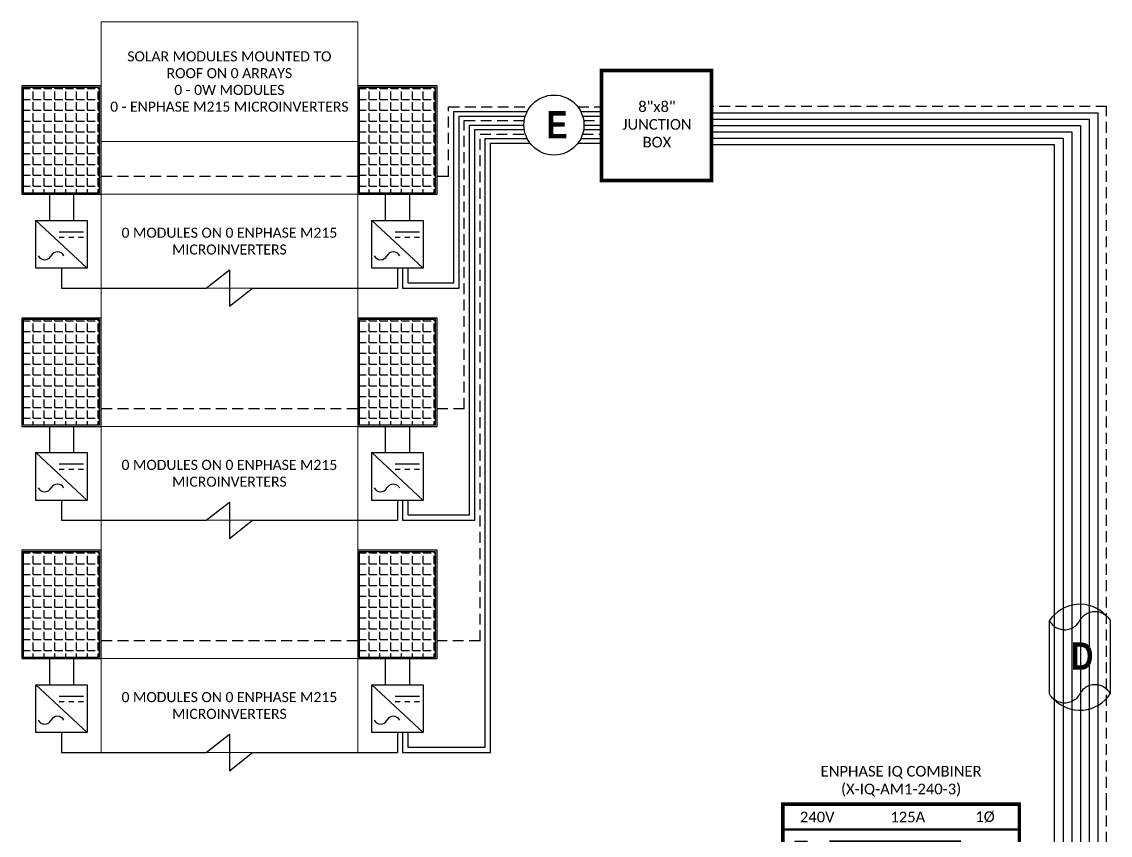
# Model space of a CAD drawing. Header units: feet. Extents: x 12894 to 13430, y 15297 to 15856.
# Drawn here: x 13053.7 to 13427.7, y 15576.1 to 15855.5 of the extents above; entities that cross this region are included whole.
import ezdxf

# ---------------------------------------------------------------- set-up
doc = ezdxf.new("R2010")
doc.units = ezdxf.units.FT
doc.header["$MEASUREMENT"] = 0
doc.linetypes.add('DASHED', pattern=[0.75, 0.5, -0.25])
doc.linetypes.add('HIDDEN', pattern=[0.375, 0.25, -0.125])
for name, color, linetype in [('E - MODULE', 7, 'Continuous'), ('ONE LINE BLOCKS', 7, 'Continuous'), ('TABLES', 7, 'Continuous'), ('TEXT', 7, 'Continuous'), ('Z - TITLEBLOCK TXT', 7, 'Continuous')]:
    doc.layers.add(name, color=color, linetype=linetype)
doc.styles.add('ONE LINE TXT', font='techb___.ttf')
doc.styles.get("Standard").update_dxf_attribs({"font": 'calibri.ttf'})

# ---------------------------------------------------------------- blocks, each defined once
blk = doc.blocks.new('*T29')
at = {"layer": 'Defpoints', "color": 8, "linetype": 'ByBlock', "lineweight": 0, "transparency": 16777216}
for p, q in [((0, 0), (88.16, 0)), ((0, 0), (0, -250.97)), ((88.16, 0), (88.16, -250.97)), ((0, -41.08), (88.16, -41.08)), ((0, -59.24), (88.16, -59.24)), ((0, -91.46), (88.16, -91.46)), ((0, -138.99), (88.16, -138.99)), ((0, -171.21), (88.16, -171.21)), ((0, -218.74), (88.16, -218.74)), ((0, -250.97), (88.16, -250.97))]:
    blk.add_line(p, q, dxfattribs=at)
at = {"color": 0, "linetype": 'Continuous', "transparency": 16777216, "char_height": 3.4544, "width": 83.574, "attachment_point": 5}
for s, insert in [('{\\fCalibri|b0|i0|c0;SOLAR MODULES MOUNTED TO ROOF ON 0 ARRAYS^J0 - 0W MODULES^J0 - ENPHASE M215 MICROINVERTERS', (44.08, -20.54)), ('{\\fCalibri|b0|i0|c0;', (44.08, -50.16)), ('{\\fCalibri|b0|i0|c0;0 MODULES ON 0 ENPHASE M215 MICROINVERTERS', (44.08, -75.35)), ('{\\fCalibri|b0|i0|c0;', (44.08, -115.23)), ('{\\fCalibri|b0|i0|c0;0 MODULES ON 0 ENPHASE M215 MICROINVERTERS', (44.08, -155.1)), ('{\\fCalibri|b0|i0|c0;', (44.08, -194.98)), ('{\\fCalibri|b0|i0|c0;0 MODULES ON 0 ENPHASE M215 MICROINVERTERS', (44.08, -234.86))]:
    blk.add_mtext(s, dxfattribs=dict(at, insert=insert))
blk = doc.blocks.new('8x8box')
at = {"lineweight": 50, "const_width": 1.19}
blk.add_lwpolyline([(37.78, 0), (0, 0), (0, 37.78), (37.78, 37.78)], close=True, dxfattribs=at)
at = {"color": 1, "insert": (19.03, 19.26), "char_height": 3.6576, "attachment_point": 5}
blk.add_mtext_dynamic_manual_height_columns('8"x8"  JUNCTION BOX ', width=0.4767, gutter_width=7.17, heights=[0], dxfattribs=at)
blk = doc.blocks.new('*U24')
at = {"color": 7}
blk.add_lwpolyline([(-10.44, 12.59), (-10.04, 11.92), (-10.04, 11.92), (-10.04, 11.92), (-9.67, 11.46), (-9.35, 11.12), (-9.06, 10.85), (-8.76, 10.61), (-8.27, 10.27), (-7.88, 10.06), (-7.45, 9.87), (-7.02, 9.71), (-6.58, 9.59), (-6.14, 9.5), (-5.69, 9.45), (-5.22, 9.43), (-4.77, 9.45), (-4.3, 9.5), (-3.86, 9.59), (-3.41, 9.71), (-2.99, 9.87), (-2.57, 10.06), (-2.17, 10.28), (-1.82, 10.51), (-1.57, 10.7), (-1.43, 10.81), (-1.07, 11.13), (-0.8, 11.43), (-0.52, 11.77), (-0.25, 12.16), (0, 12.59), (0.25, 13.02), (0.52, 13.4), (0.8, 13.74), (1.07, 14.04), (1.43, 14.36), (1.57, 14.47), (1.82, 14.66), (2.17, 14.89), (2.57, 15.11), (2.99, 15.31), (3.41, 15.46), (3.86, 15.59), (4.3, 15.67), (4.77, 15.73), (5.22, 15.74), (5.69, 15.73), (6.14, 15.67), (6.58, 15.59), (7.02, 15.46), (7.45, 15.31), (7.88, 15.11), (8.27, 14.9), (8.76, 14.56), (9.06, 14.32), (9.35, 14.05), (9.67, 13.71), (10.04, 13.25), (10.04, 13.25), (10.04, 13.25), (10.44, 12.59), (10.44, -12.59), (10.04, -11.92), (10.04, -11.92), (10.04, -11.92), (9.67, -11.46), (9.35, -11.12), (9.06, -10.85), (8.76, -10.61), (8.27, -10.27), (7.88, -10.06), (7.45, -9.87), (7.02, -9.71), (6.58, -9.59), (6.14, -9.5), (5.69, -9.45), (5.22, -9.43), (4.77, -9.45), (4.3, -9.5), (3.86, -9.59), (3.41, -9.71), (2.99, -9.87), (2.57, -10.06), (2.17, -10.28), (1.82, -10.51), (1.57, -10.7), (1.43, -10.81), (1.07, -11.13), (0.8, -11.43), (0.52, -11.77), (0.25, -12.16), (0, -12.59), (-0.25, -13.02), (-0.52, -13.4), (-0.8, -13.74), (-1.07, -14.04), (-1.43, -14.36), (-1.57, -14.47), (-1.82, -14.66), (-2.17, -14.89), (-2.57, -15.11), (-2.99, -15.31), (-3.41, -15.46), (-3.86, -15.59), (-4.3, -15.67), (-4.77, -15.73), (-5.22, -15.74), (-5.69, -15.73), (-6.14, -15.67), (-6.58, -15.59), (-7.02, -15.46), (-7.45, -15.31), (-7.88, -15.11), (-8.27, -14.9), (-8.76, -14.56), (-9.06, -14.32), (-9.35, -14.05), (-9.67, -13.71), (-10.04, -13.25), (-10.04, -13.25), (-10.04, -13.25), (-10.44, -12.59), (-10.44, -12.59)], close=True, dxfattribs=at)
at = {"color": 7, "linetype": 'Continuous'}
for centre, start, end in [((0, 5.65), 43.9732, 146.4265), ((0, -5.65), 223.9732, 326.4265)]:
    blk.add_arc(centre, 12.53, start, end, dxfattribs=at)
at = {"color": 1, "linetype": 'Continuous', "insert": (-3.09, 5.1), "char_height": 9.3833, "attachment_point": 1, "style": 'ONE LINE TXT'}
blk.add_mtext_dynamic_manual_height_columns('{\\W1;\\C256;D}', width=0.1385, gutter_width=2.13, heights=[0], dxfattribs=at)
blk = doc.blocks.new('ENPHASE COMBINER 3 CKT')
h = blk.add_hatch(color=1)
h.dxf.hatch_style = 1
h.paths.add_polyline_path([(80.12, 122.78), (80.89, 122.78), (80.89, 119.7), (80.12, 119.7)])
h.paths.add_polyline_path([(75.84, 123.1), (76.61, 123.1), (76.61, 119.37), (75.84, 119.37)])
at = {"layer": 'ONE LINE BLOCKS', "linetype": 'Continuous'}
h = blk.add_hatch(color=1, dxfattribs=at)
h.dxf.hatch_style = 1
edge = h.paths.add_edge_path()
edge.add_arc((52.8, 104.41), 0.291, 0, 360)
h = blk.add_hatch(color=1, dxfattribs=at)
h.dxf.hatch_style = 1
edge = h.paths.add_edge_path()
edge.add_arc((52.8, 101.03), 0.291, 0, 360)
h = blk.add_hatch(color=1, dxfattribs=at)
h.dxf.hatch_style = 1
edge = h.paths.add_edge_path()
edge.add_arc((59.47, 104.41), 0.291, 0, 360)
h = blk.add_hatch(color=1, dxfattribs=at)
h.dxf.hatch_style = 1
edge = h.paths.add_edge_path()
edge.add_arc((59.47, 101.03), 0.291, 0, 360)
h = blk.add_hatch(color=1, dxfattribs=at)
h.dxf.hatch_style = 1
edge = h.paths.add_edge_path()
edge.add_arc((52.8, 75.29), 0.291, 0, 360)
h = blk.add_hatch(color=1, dxfattribs=at)
h.dxf.hatch_style = 1
edge = h.paths.add_edge_path()
edge.add_arc((59.47, 75.29), 0.291, 0, 360)
h = blk.add_hatch(color=1, dxfattribs=at)
h.dxf.hatch_style = 1
edge = h.paths.add_edge_path()
edge.add_arc((52.8, 71.91), 0.291, 0, 360)
h = blk.add_hatch(color=1, dxfattribs=at)
h.dxf.hatch_style = 1
edge = h.paths.add_edge_path()
edge.add_arc((59.47, 71.91), 0.291, 0, 360)
h = blk.add_hatch(color=1, dxfattribs=at)
h.dxf.hatch_style = 1
edge = h.paths.add_edge_path()
edge.add_arc((52.8, 60.73), 0.291, 0, 360)
h = blk.add_hatch(color=1, dxfattribs=at)
h.dxf.hatch_style = 1
edge = h.paths.add_edge_path()
edge.add_arc((59.47, 60.73), 0.291, 0, 360)
h = blk.add_hatch(color=1, dxfattribs=at)
h.dxf.hatch_style = 1
edge = h.paths.add_edge_path()
edge.add_arc((52.8, 57.35), 0.291, 0, 360)
h = blk.add_hatch(color=1, dxfattribs=at)
h.dxf.hatch_style = 1
edge = h.paths.add_edge_path()
edge.add_arc((59.47, 57.35), 0.291, 0, 360)
h = blk.add_hatch(color=1, dxfattribs=at)
h.dxf.hatch_style = 1
edge = h.paths.add_edge_path()
edge.add_arc((52.8, 46.17), 0.291, 0, 360)
h = blk.add_hatch(color=1, dxfattribs=at)
h.dxf.hatch_style = 1
edge = h.paths.add_edge_path()
edge.add_arc((59.47, 46.17), 0.291, 0, 360)
h = blk.add_hatch(color=1, dxfattribs=at)
h.dxf.hatch_style = 1
edge = h.paths.add_edge_path()
edge.add_arc((52.8, 42.79), 0.291, 0, 360)
h = blk.add_hatch(color=1, dxfattribs=at)
h.dxf.hatch_style = 1
edge = h.paths.add_edge_path()
edge.add_arc((59.47, 42.79), 0.291, 0, 360)
at = {"color": 7, "linetype": 'Continuous'}
for p, q in [((101.29, 165.16), (101.29, 75.29)), ((107.29, 165.16), (107.29, 60.73)), ((113.29, 165.16), (113.29, 46.17)), ((39.94, 104.41), (39.94, 89.85)), ((39.94, 89.85), (39.94, 104.41)), ((48.6, 104.41), (39.94, 104.41)), ((39.94, 104.41), (39.94, 89.85)), ((48.6, 89.85), (39.94, 89.85)), ((39.94, 89.85), (39.94, 75.29)), ((39.94, 89.85), (39.94, 89.85)), ((39.94, 89.85), (39.94, 89.85)), ((48.6, 75.29), (39.94, 75.29)), ((39.94, 75.29), (39.94, 60.73)), ((101.29, 75.29), (63.67, 75.29)), ((48.6, 60.73), (39.94, 60.73)), ((39.94, 60.73), (39.94, 46.17)), ((107.29, 60.73), (63.67, 60.73)), ((29.53, 46.17), (1.34, 46.17)), ((1.34, 46.17), (1.34, 9)), ((48.6, 46.17), (37.77, 46.17)), ((113.29, 46.17), (63.67, 46.17)), ((1.34, 9), (0, 9))]:
    blk.add_line(p, q, dxfattribs=at)
at = {"color": 10, "linetype": 'Continuous'}
for p, q in [((104.29, 165.16), (104.29, 71.91)), ((110.29, 165.16), (110.29, 57.35)), ((116.29, 165.16), (116.29, 42.79)), ((71.5, 118.72), (71.5, 129.07)), ((73.05, 101.03), (73.05, 130.62)), ((33.65, 86.47), (33.65, 101.03)), ((35.83, 101.03), (33.65, 101.03)), ((33.65, 101.03), (33.65, 86.47)), ((33.65, 86.47), (33.65, 101.03)), ((44.06, 101.03), (48.6, 101.03)), ((63.67, 101.03), (73.05, 101.03)), ((33.65, 71.91), (33.65, 86.47)), ((35.83, 86.47), (33.65, 86.47)), ((44.06, 86.47), (48.6, 86.47)), ((33.65, 57.35), (33.65, 71.91)), ((35.83, 71.91), (33.65, 71.91)), ((44.06, 71.91), (48.6, 71.91)), ((104.29, 71.91), (63.67, 71.91)), ((33.65, 42.79), (33.65, 57.35)), ((35.83, 57.35), (33.65, 57.35)), ((44.06, 57.35), (48.6, 57.35)), ((110.29, 57.35), (63.67, 57.35)), ((33.65, 42.79), (4.63, 42.79)), ((4.63, 6), (4.63, 42.79)), ((33.65, 42.79), (48.6, 42.79)), ((116.29, 42.79), (63.67, 42.79)), ((0, 6), (4.63, 6))]:
    blk.add_line(p, q, dxfattribs=at)
at = {"linetype": 'Continuous'}
for p, q in [((71.5, 104.41), (71.5, 129.07)), ((73.05, 121.24), (74.11, 121.24)), ((63.67, 104.41), (71.5, 104.41))]:
    blk.add_line(p, q, dxfattribs=at)
at = {"color": 253, "linetype": 'Continuous'}
for p, q in [((82.63, 121.24), (83.68, 121.24)), ((83.68, 82.78), (83.68, 76.78)), ((83.68, 68.22), (83.68, 62.22)), ((83.68, 53.66), (83.68, 47.66)), ((83.68, 14.71), (80.32, 14.71)), ((83.68, 3), (83.68, 14.64)), ((0, 3), (83.68, 3))]:
    blk.add_line(p, q, dxfattribs=at)
at = {"linetype": 'Continuous', "flags": 128}
for points in [[(29, 141.74), (26.33, 141.74), (26.33, 135.27), (20.17, 135.27)], [(29, 137.6), (27.27, 137.6), (27.27, 133.72), (20.91, 133.72)], [(29, 133.46), (28.21, 133.46), (28.21, 132.17), (20.54, 132.17)], [(29, 125.19), (27.27, 125.19), (27.27, 129.07), (18.25, 129.07)], [(29, 129.33), (28.21, 129.33), (28.21, 130.62), (18.79, 130.62)], [(29, 121.05), (26.33, 121.05), (26.33, 127.52), (18.8, 127.52)], [(64.27, 125.19), (66.01, 125.19), (66.01, 129.07), (68.7, 129.07)], [(71.5, 129.07), (68.7, 129.07)]]:
    blk.add_lwpolyline(points, dxfattribs=at)
at = {"color": 253, "linetype": 'Continuous', "flags": 128}
for points in [[(64.27, 133.46), (65.06, 133.46), (65.06, 132.17), (68.7, 132.17)], [(68.7, 132.17), (83.68, 132.17), (83.68, 91.34)], [(80.32, 36.46), (83.68, 36.46), (83.68, 39.1)]]:
    blk.add_lwpolyline(points, dxfattribs=at)
at = {"color": 10, "linetype": 'Continuous', "flags": 128}
for points in [[(64.27, 129.33), (65.06, 129.33), (65.06, 130.62), (68.7, 130.62)], [(73.05, 130.62), (68.7, 130.62)]]:
    blk.add_lwpolyline(points, dxfattribs=at)
at = {"color": 1}
for points in [[(82.63, 123.77), (74.11, 123.77), (74.11, 118.71), (82.63, 118.71)], [(75.84, 123.1), (76.61, 123.1), (76.61, 119.37), (75.84, 119.37)], [(80.12, 122.78), (80.89, 122.78), (80.89, 119.7), (80.12, 119.7)]]:
    blk.add_lwpolyline(points, close=True, dxfattribs=at)
at = {"linetype": 'Continuous'}
for centre, start, end in [((18.43, 133.49), 297.6639, 62.3361), ((20.74, 129.08), 117.6639, 242.3361)]:
    blk.add_arc(centre, 2.49, start, end, dxfattribs=at)
at = {"color": 10, "linetype": 'Continuous'}
for centre in [(39.94, 98.87), (39.94, 84.31), (39.94, 69.75), (39.94, 55.19)]:
    blk.add_arc(centre, 4.65, 27.6639, 152.3361, dxfattribs=at)
at = {"color": 253, "linetype": 'Continuous'}
for centre in [(87.26, 87.06), (87.26, 72.5), (87.26, 57.94), (87.26, 43.38)]:
    blk.add_arc(centre, 5.58, 129.9215, 230.0785, dxfattribs=at)
at = {"color": 7, "linetype": 'Continuous'}
blk.add_arc((33.65, 44.01), 4.65, 27.6639, 152.3361, dxfattribs=at)
at = {"layer": 'E - MODULE', "color": 10, "linetype": 'DASHED', "ltscale": 10}
for points in [[(16.54, 115.76), (16.54, 152.36), (12.1, 152.36), (12.1, 115.76)], [(71.72, 39.7), (71.72, 92.94), (76.9, 92.94), (76.9, 39.7)]]:
    blk.add_lwpolyline(points, close=True, dxfattribs=at)
at = {"layer": 'ONE LINE BLOCKS', "lineweight": 50}
for p, q in [((8.04, 156.46), (89.29, 156.46)), ((24.57, 147.09), (68.7, 147.09))]:
    blk.add_line(p, q, dxfattribs=at)
for points, const_width in [([(8.04, 6.01), (8.04, 165.16), (89.29, 165.16), (89.29, 6.01)], 1.19), ([(68.7, 116.21), (68.7, 152.2), (24.57, 152.2), (24.57, 116.21)], 1.13)]:
    blk.add_lwpolyline(points, close=True, dxfattribs=dict(at, const_width=const_width))
at = {"layer": 'TEXT', "color": 92, "linetype": 'HIDDEN', "ltscale": 15}
for p, q in [((119.29, 0), (119.29, 165.16)), ((85.86, 82.78), (85.86, 76.78)), ((85.86, 68.22), (85.86, 62.22)), ((85.86, 53.66), (85.86, 47.66)), ((14.31, 18.99), (40.99, 18.99)), ((40.99, 0), (40.99, 18.99)), ((22.14, 14.64), (14.31, 14.64)), ((22.14, 0), (22.14, 14.64)), ((0, 0), (22.14, 0)), ((40.99, 0), (119.29, 0))]:
    blk.add_line(p, q, dxfattribs=at)
at = {"layer": 'TEXT', "color": 92, "linetype": 'HIDDEN', "ltscale": 15, "flags": 128}
for points in [[(64.27, 137.6), (66.01, 137.6), (66.01, 133.72), (68.7, 133.72)], [(68.7, 133.72), (85.86, 133.72), (85.86, 91.34)], [(85.86, 39.1), (85.86, 8.52), (45.34, 8.52), (45.34, 23.34), (14.31, 23.34)]]:
    blk.add_lwpolyline(points, dxfattribs=at)
at = {"layer": 'TEXT', "color": 92, "flags": 128}
for points in [[(17.4, 38.5), (17.4, 35)], [(15.06, 35), (19.74, 35)], [(18.93, 34.13), (15.87, 34.13)], [(18.12, 33.26), (16.68, 33.26)]]:
    blk.add_lwpolyline(points, dxfattribs=at)
at = {"layer": 'TEXT', "color": 92, "linetype": 'HIDDEN', "ltscale": 15}
for centre in [(89.44, 87.06), (89.44, 72.5), (89.44, 57.94), (89.44, 43.38)]:
    blk.add_arc(centre, 5.58, 129.9215, 230.0785, dxfattribs=at)
at = {"layer": 'Z - TITLEBLOCK TXT', "color": 1, "linetype": 'Continuous'}
for p, q in [((33.32, 144.21), (29, 144.21)), ((29, 144.21), (29, 118.58)), ((33.32, 118.58), (33.32, 144.21)), ((59.95, 140.07), (64.27, 140.07)), ((59.95, 122.72), (59.95, 140.07)), ((64.27, 140.07), (64.27, 122.72)), ((64.27, 122.72), (59.95, 122.72)), ((29, 118.58), (33.32, 118.58)), ((9.77, 12.04), (9.77, 38.98)), ((9.77, 38.98), (14.31, 38.98)), ((14.31, 38.98), (14.31, 12.04)), ((75.78, 12.11), (75.78, 39.06)), ((75.78, 39.06), (80.32, 39.06)), ((80.32, 39.06), (80.32, 12.11)), ((14.31, 12.04), (9.77, 12.04)), ((80.32, 12.11), (75.78, 12.11))]:
    blk.add_line(p, q, dxfattribs=at)
at = {"layer": 'Z - TITLEBLOCK TXT', "color": 4, "linetype": 'Continuous'}
for p, q in [((31.91, 140.99), (30.41, 142.49)), ((31.91, 136.86), (30.41, 138.35)), ((61.36, 136.86), (62.86, 138.35)), ((31.91, 132.72), (30.41, 134.21)), ((61.36, 132.72), (62.86, 134.21)), ((31.91, 128.58), (30.41, 130.07)), ((61.36, 128.58), (62.86, 130.07)), ((31.91, 124.44), (30.41, 125.93)), ((61.36, 124.44), (62.86, 125.93)), ((31.91, 120.3), (30.41, 121.8)), ((12.83, 37.17), (11.25, 35.6)), ((78.83, 37.25), (77.26, 35.67)), ((12.83, 32.82), (11.25, 31.25)), ((78.83, 32.9), (77.26, 31.32)), ((12.83, 28.47), (11.25, 26.9)), ((78.83, 28.54), (77.26, 26.97)), ((12.83, 24.12), (11.25, 22.55)), ((78.83, 24.19), (77.26, 22.62)), ((12.83, 19.77), (11.25, 18.2)), ((78.83, 19.84), (77.26, 18.27)), ((12.83, 15.42), (11.25, 13.85)), ((78.83, 15.49), (77.26, 13.92))]:
    blk.add_line(p, q, dxfattribs=at)
at = {"layer": 'Z - TITLEBLOCK TXT', "color": 1, "linetype": 'Continuous', "flags": 128}
for points in [[(48.6, 104.41), (52.8, 104.41)], [(48.6, 104.41), (52.8, 104.41)], [(48.6, 101.03), (52.8, 101.03)], [(48.6, 101.03), (52.8, 101.03)], [(59.47, 104.41), (63.67, 104.41)], [(59.47, 101.03), (63.67, 101.03)], [(48.6, 75.29), (52.8, 75.29)], [(48.6, 75.29), (52.8, 75.29)], [(59.47, 75.29), (63.67, 75.29)], [(48.6, 71.91), (52.8, 71.91)], [(48.6, 71.91), (52.8, 71.91)], [(59.47, 71.91), (63.67, 71.91)], [(48.6, 60.73), (52.8, 60.73)], [(48.6, 60.73), (52.8, 60.73)], [(59.47, 60.73), (63.67, 60.73)], [(48.6, 57.35), (52.8, 57.35)], [(48.6, 57.35), (52.8, 57.35)], [(59.47, 57.35), (63.67, 57.35)], [(48.6, 46.17), (52.8, 46.17)], [(48.6, 46.17), (52.8, 46.17)], [(59.47, 46.17), (63.67, 46.17)], [(48.6, 42.79), (52.8, 42.79)], [(48.6, 42.79), (52.8, 42.79)], [(59.47, 42.79), (63.67, 42.79)]]:
    blk.add_lwpolyline(points, dxfattribs=at)
at = {"layer": 'Z - TITLEBLOCK TXT', "color": 4, "linetype": 'Continuous'}
for centre, radius in [((31.16, 141.74), 1.06), ((31.16, 137.6), 1.06), ((62.11, 137.6), 1.06), ((31.16, 133.46), 1.06), ((62.11, 133.46), 1.06), ((31.16, 129.33), 1.06), ((62.11, 129.33), 1.06), ((31.16, 125.19), 1.06), ((62.11, 125.19), 1.06), ((31.16, 121.05), 1.06), ((12.04, 36.39), 1.11), ((78.05, 36.46), 1.11), ((12.04, 32.04), 1.11), ((78.05, 32.11), 1.11), ((12.04, 27.69), 1.11), ((78.05, 27.76), 1.11), ((12.04, 23.34), 1.11), ((78.05, 23.41), 1.11), ((12.04, 18.99), 1.11), ((78.05, 19.06), 1.11), ((12.04, 14.64), 1.11), ((78.05, 14.71), 1.11)]:
    blk.add_circle(centre, radius, dxfattribs=at)
at = {"layer": 'Z - TITLEBLOCK TXT', "color": 1, "linetype": 'Continuous'}
for centre in [(52.8, 104.41), (52.8, 101.03), (59.47, 104.41), (59.47, 101.03), (52.8, 75.29), (59.47, 75.29), (52.8, 71.91), (59.47, 71.91), (52.8, 60.73), (59.47, 60.73), (52.8, 57.35), (59.47, 57.35), (52.8, 46.17), (59.47, 46.17), (52.8, 42.79), (59.47, 42.79)]:
    blk.add_circle(centre, 0.291, dxfattribs=at)
for centre in [(56.14, 103.21), (56.14, 99.83), (56.14, 74.09), (56.14, 70.71), (56.14, 59.53), (56.14, 56.15), (56.14, 44.97), (56.14, 41.59)]:
    blk.add_arc(centre, 3.93, 40.3392, 139.6608, dxfattribs=at)
at = {"color": 1, "attachment_point": 5, "rotation": 90}
for s, width, insert, char_height in [('TO CT METERS', 50.8271, (14.37, 134.07), 3.6576), ('CT METERS', 34.0747, (74.32, 66.32), 3.658)]:
    blk.add_mtext_dynamic_manual_height_columns(s, width=width, gutter_width=7.17, heights=[0], dxfattribs=dict(at, insert=insert, char_height=char_height))
at = {"layer": 'TABLES', "color": 1, "linetype": 'Continuous'}
for s, p in [('2p10A', (48.1, 95.79)), ('2pm3A', (48.1, 66.67)), ('2pm2A', (48.1, 52.11)), ('2pm1A', (48.1, 37.55))]:
    blk.add_text(s, height=3.658, dxfattribs=at).set_placement(p)
at = {"layer": 'TABLES', "color": 4, "linetype": 'Continuous'}
blk.add_text('ISOLATED NEUTRAL', height=1.8743, rotation=90, dxfattribs=at).set_placement((75.12, 12.47))
at = {"layer": 'TEXT', "color": 1}
blk.add_text('CT INPUTS ', height=2.304, rotation=90, dxfattribs=at).set_placement((36.79, 123.59))
at = {"layer": 'TEXT', "color": 1, "attachment_point": 5}
for s, width, gutter_width, insert, char_height in [('ENPHASE IQ COMBINER\\P(X-IQ-AM1-240-3)', 82.8989, 7.17, (48.66, 173.01), 3.6576), ('240V', 0.1481, 0.75, (19.83, 160.72), 3.658), ('125A', 0.1481, 0.75, (50.95, 160.72), 3.658), ('1Ø', 0.1481, 0.75, (77.5, 160.72), 3.658), ('PRODUCTION RECORDER', 50.8271, 7.17, (46.64, 149.52), 2.3043)]:
    blk.add_mtext_dynamic_manual_height_columns(s, width=width, gutter_width=gutter_width, heights=[0], dxfattribs=dict(at, insert=insert, char_height=char_height))
at = {"layer": 'TEXT', "color": 1, "insert": (59.06, 130.23), "char_height": 2.3043, "width": 2.361, "attachment_point": 7, "rotation": 90}
blk.add_mtext('\\pi-5.6544;VOLTAGE\\P\\pi-7.0609;REFERENCE', dxfattribs=at)

msp = doc.modelspace()

# ---------------------------------------------------------------- hatches: boundary and pattern name
at = {"linetype": 'Continuous'}
h = msp.add_hatch(dxfattribs=at)
h.set_pattern_fill('ANGLE', color=256, scale=13.54666)
h.set_pattern_definition([(0, (13117.214, 3814.6677), (0, 3.7253315), [2.709332, -1.0159995]), (90, (13117.214, 3814.6677), (-3.7253315, 2e-16), [2.709332, -1.0159995])])
h.paths.add_polyline_path([(13054.2, 15832.97), (13054.2, 15796.78), (13080.44, 15796.78), (13080.44, 15832.97)])
h = msp.add_hatch(dxfattribs=at)
h.set_pattern_fill('ANGLE', color=256, scale=13.54666)
h.set_pattern_definition([(0, (13232.634, 3814.6677), (0, 3.7253315), [2.709332, -1.0159995]), (90, (13232.634, 3814.6677), (-3.7253315, 2e-16), [2.709332, -1.0159995])])
h.paths.add_polyline_path([(13169.62, 15832.97), (13169.62, 15796.78), (13195.86, 15796.78), (13195.86, 15832.97)])
h = msp.add_hatch(dxfattribs=at)
h.set_pattern_fill('ANGLE', color=256, scale=13.54666)
h.set_pattern_definition([(0, (13117.214, 3734.9146), (0, 3.7253315), [2.709332, -1.0159995]), (90, (13117.214, 3734.9146), (-3.7253315, 2e-16), [2.709332, -1.0159995])])
h.paths.add_polyline_path([(13054.2, 15753.21), (13054.2, 15717.03), (13080.44, 15717.03), (13080.44, 15753.21)])
h = msp.add_hatch(dxfattribs=at)
h.set_pattern_fill('ANGLE', color=256, scale=13.54666)
h.set_pattern_definition([(0, (13232.634, 3734.9146), (0, 3.7253315), [2.709332, -1.0159995]), (90, (13232.634, 3734.9146), (-3.7253315, 2e-16), [2.709332, -1.0159995])])
h.paths.add_polyline_path([(13169.62, 15753.21), (13169.62, 15717.03), (13195.86, 15717.03), (13195.86, 15753.21)])
h = msp.add_hatch(dxfattribs=at)
h.set_pattern_fill('ANGLE', color=256, scale=13.54666)
h.set_pattern_definition([(0, (13117.214, 3655.1615), (0, 3.7253315), [2.709332, -1.0159995]), (90, (13117.214, 3655.1615), (-3.7253315, 2e-16), [2.709332, -1.0159995])])
h.paths.add_polyline_path([(13054.2, 15673.46), (13054.2, 15637.28), (13080.44, 15637.28), (13080.44, 15673.46)])
h = msp.add_hatch(dxfattribs=at)
h.set_pattern_fill('ANGLE', color=256, scale=13.54666)
h.set_pattern_definition([(0, (13232.634, 3655.1615), (0, 3.7253315), [2.709332, -1.0159995]), (90, (13232.634, 3655.1615), (-3.7253315, 2e-16), [2.709332, -1.0159995])])
h.paths.add_polyline_path([(13169.62, 15673.46), (13169.62, 15637.28), (13195.86, 15637.28), (13195.86, 15673.46)])

# ---------------------------------------------------------------- linework, layer by layer
at = {"color": 92, "linetype": 'HIDDEN', "ltscale": 15}
for p, q in [((13200.34, 15826.25), (13228.34, 15826.25)), ((13200.34, 15802.32), (13200.34, 15826.25)), ((13244.79, 15826.25), (13252.9, 15826.25)), ((13205.75, 15821.59), (13226.37, 15821.59)), ((13205.75, 15722.57), (13205.75, 15821.59)), ((13246.76, 15821.59), (13252.9, 15821.59)), ((13211.15, 15816.93), (13226.73, 15816.93)), ((13211.15, 15642.82), (13211.15, 15816.93)), ((13246.4, 15816.93), (13252.9, 15816.93)), ((13200.34, 15802.32), (13196.37, 15802.32)), ((13205.75, 15722.57), (13196.37, 15722.57)), ((13211.15, 15642.82), (13196.37, 15642.82))]:
    msp.add_line(p, q, dxfattribs=at)
at = {"color": 10, "linetype": 'Continuous'}
for p, q in [((13202.14, 15824.7), (13227.37, 15824.7)), ((13202.14, 15765.85), (13202.14, 15824.7)), ((13245.76, 15824.7), (13252.9, 15824.7)), ((13290.68, 15824.23), (13423.46, 15824.23)), ((13423.46, 15824.23), (13423.46, 15586.79)), ((13207.55, 15820.04), (13226.25, 15820.04)), ((13207.55, 15686.1), (13207.55, 15820.04)), ((13246.88, 15820.04), (13252.9, 15820.04)), ((13290.68, 15819.88), (13417.46, 15819.88)), ((13417.46, 15819.88), (13417.46, 15586.79)), ((13212.96, 15815.38), (13227.37, 15815.38)), ((13212.96, 15606.35), (13212.96, 15815.38)), ((13245.76, 15815.38), (13252.9, 15815.38)), ((13290.68, 15815.53), (13411.46, 15815.53)), ((13411.46, 15815.53), (13411.46, 15586.79)), ((13186.35, 15765.85), (13202.14, 15765.85)), ((13186.35, 15686.1), (13207.55, 15686.1)), ((13186.35, 15606.35), (13212.96, 15606.35))]:
    msp.add_line(p, q, dxfattribs=at)
at = {"linetype": 'Continuous'}
for p, q in [((13203.94, 15823.14), (13226.73, 15823.14)), ((13203.94, 15764.05), (13203.94, 15823.14)), ((13246.4, 15823.14), (13252.9, 15823.14)), ((13209.35, 15818.48), (13226.31, 15818.48)), ((13209.35, 15684.3), (13209.35, 15818.48)), ((13246.82, 15818.48), (13252.9, 15818.48)), ((13214.76, 15813.82), (13228.34, 15813.82)), ((13214.76, 15604.55), (13214.76, 15813.82)), ((13244.79, 15813.82), (13252.9, 15813.82)), ((13063.17, 15796.27), (13063.17, 15787.26)), ((13071.47, 15796.27), (13071.47, 15787.26)), ((13178.59, 15796.27), (13178.59, 15787.26)), ((13186.89, 15796.27), (13186.89, 15787.26)), ((13058.5, 15787.26), (13076.14, 15787.26)), ((13058.5, 15770.87), (13058.5, 15787.26)), ((13058.5, 15787.26), (13076.14, 15770.87)), ((13076.14, 15787.26), (13076.14, 15770.87)), ((13173.92, 15787.26), (13191.56, 15787.26)), ((13173.92, 15770.87), (13173.92, 15787.26)), ((13173.92, 15787.26), (13191.56, 15770.87)), ((13191.56, 15787.26), (13191.56, 15770.87)), ((13076.14, 15770.87), (13058.5, 15770.87)), ((13191.56, 15770.87), (13173.92, 15770.87)), ((13184.54, 15764.05), (13203.94, 15764.05)), ((13063.17, 15716.52), (13063.17, 15707.51)), ((13071.47, 15716.52), (13071.47, 15707.51)), ((13178.59, 15716.52), (13178.59, 15707.51)), ((13186.89, 15716.52), (13186.89, 15707.51)), ((13058.5, 15707.51), (13076.14, 15707.51)), ((13058.5, 15691.12), (13058.5, 15707.51)), ((13058.5, 15707.51), (13076.14, 15691.12)), ((13076.14, 15707.51), (13076.14, 15691.12)), ((13173.92, 15707.51), (13191.56, 15707.51)), ((13173.92, 15691.12), (13173.92, 15707.51)), ((13173.92, 15707.51), (13191.56, 15691.12)), ((13191.56, 15707.51), (13191.56, 15691.12)), ((13076.14, 15691.12), (13058.5, 15691.12)), ((13191.56, 15691.12), (13173.92, 15691.12)), ((13184.54, 15684.3), (13209.35, 15684.3)), ((13063.17, 15636.77), (13063.17, 15627.76)), ((13071.47, 15636.77), (13071.47, 15627.76)), ((13178.59, 15636.77), (13178.59, 15627.76)), ((13186.89, 15636.77), (13186.89, 15627.76)), ((13058.5, 15627.76), (13076.14, 15627.76)), ((13058.5, 15611.36), (13058.5, 15627.76)), ((13058.5, 15627.76), (13076.14, 15611.36)), ((13076.14, 15627.76), (13076.14, 15611.36)), ((13173.92, 15627.76), (13191.56, 15627.76)), ((13173.92, 15611.36), (13173.92, 15627.76)), ((13173.92, 15627.76), (13191.56, 15611.36)), ((13191.56, 15627.76), (13191.56, 15611.36)), ((13076.14, 15611.36), (13058.5, 15611.36)), ((13191.56, 15611.36), (13173.92, 15611.36)), ((13184.54, 15604.55), (13214.76, 15604.55))]:
    msp.add_line(p, q, dxfattribs=at)
at = {"color": 7, "linetype": 'Continuous'}
for p, q in [((13290.68, 15822.06), (13420.46, 15822.06)), ((13420.46, 15822.06), (13420.46, 15586.79)), ((13290.68, 15817.71), (13414.46, 15817.71)), ((13414.46, 15817.71), (13414.46, 15586.79)), ((13290.68, 15813.36), (13408.46, 15813.36)), ((13408.46, 15813.36), (13408.46, 15586.79)), ((13074.92, 15783.27), (13066.53, 15783.27)), ((13190.34, 15783.27), (13181.95, 15783.27)), ((13068.28, 15781.45), (13066.53, 15781.45)), ((13071.6, 15781.45), (13069.85, 15781.45)), ((13074.92, 15781.45), (13073.17, 15781.45)), ((13183.7, 15781.45), (13181.95, 15781.45)), ((13187.02, 15781.45), (13185.27, 15781.45)), ((13190.34, 15781.45), (13188.59, 15781.45)), ((13117.08, 15764.05), (13125.03, 15770.32)), ((13125.03, 15770.32), (13125.03, 15757.79)), ((13125.03, 15757.79), (13132.99, 15764.05)), ((13074.92, 15703.52), (13066.53, 15703.52)), ((13068.28, 15701.7), (13066.53, 15701.7)), ((13071.6, 15701.7), (13069.85, 15701.7)), ((13074.92, 15701.7), (13073.17, 15701.7)), ((13190.34, 15703.52), (13181.95, 15703.52)), ((13183.7, 15701.7), (13181.95, 15701.7)), ((13187.02, 15701.7), (13185.27, 15701.7)), ((13190.34, 15701.7), (13188.59, 15701.7)), ((13117.08, 15684.3), (13125.03, 15690.56)), ((13125.03, 15690.56), (13125.03, 15678.03)), ((13125.03, 15678.03), (13132.99, 15684.3)), ((13074.92, 15623.76), (13066.53, 15623.76)), ((13068.28, 15621.95), (13066.53, 15621.95)), ((13071.6, 15621.95), (13069.85, 15621.95)), ((13074.92, 15621.95), (13073.17, 15621.95)), ((13190.34, 15623.76), (13181.95, 15623.76)), ((13183.7, 15621.95), (13181.95, 15621.95)), ((13187.02, 15621.95), (13185.27, 15621.95)), ((13190.34, 15621.95), (13188.59, 15621.95)), ((13117.08, 15604.55), (13125.03, 15610.81)), ((13125.03, 15610.81), (13125.03, 15598.28)), ((13125.03, 15598.28), (13132.99, 15604.55))]:
    msp.add_line(p, q, dxfattribs=at)
at = {"linetype": 'Continuous', "flags": 128}
for points in [[(13053.69, 15833.47), (13053.69, 15796.27), (13080.95, 15796.27), (13080.95, 15833.47), (13053.69, 15833.47)], [(13169.11, 15833.47), (13169.11, 15796.27), (13196.37, 15796.27), (13196.37, 15833.47), (13169.11, 15833.47)], [(13067.32, 15770.87), (13067.32, 15764.05)], [(13182.74, 15770.87), (13182.74, 15764.05)], [(13184.54, 15770.87), (13184.54, 15764.05)], [(13067.32, 15764.05), (13117.08, 15764.05)], [(13132.99, 15764.05), (13182.74, 15764.05)], [(13053.69, 15753.72), (13053.69, 15716.52), (13080.95, 15716.52), (13080.95, 15753.72), (13053.69, 15753.72)], [(13169.11, 15753.72), (13169.11, 15716.52), (13196.37, 15716.52), (13196.37, 15753.72), (13169.11, 15753.72)], [(13067.32, 15691.12), (13067.32, 15684.3)], [(13182.74, 15691.12), (13182.74, 15684.3)], [(13184.54, 15691.12), (13184.54, 15684.3)], [(13067.32, 15684.3), (13117.08, 15684.3)], [(13132.99, 15684.3), (13182.74, 15684.3)], [(13053.69, 15673.97), (13053.69, 15636.77), (13080.95, 15636.77), (13080.95, 15673.97), (13053.69, 15673.97)], [(13169.11, 15673.97), (13169.11, 15636.77), (13196.37, 15636.77), (13196.37, 15673.97), (13169.11, 15673.97)], [(13067.32, 15611.36), (13067.32, 15604.55)], [(13182.74, 15611.36), (13182.74, 15604.55)], [(13184.54, 15611.36), (13184.54, 15604.55)], [(13067.32, 15604.55), (13117.08, 15604.55)], [(13132.99, 15604.55), (13182.74, 15604.55)]]:
    msp.add_lwpolyline(points, dxfattribs=at)
for points in [[(13054.2, 15832.97), (13054.2, 15796.78), (13080.44, 15796.78), (13080.44, 15832.97)], [(13169.62, 15832.97), (13169.62, 15796.78), (13195.86, 15796.78), (13195.86, 15832.97)], [(13054.2, 15753.21), (13054.2, 15717.03), (13080.44, 15717.03), (13080.44, 15753.21)], [(13169.62, 15753.21), (13169.62, 15717.03), (13195.86, 15717.03), (13195.86, 15753.21)], [(13054.2, 15673.46), (13054.2, 15637.28), (13080.44, 15637.28), (13080.44, 15673.46)], [(13169.62, 15673.46), (13169.62, 15637.28), (13195.86, 15637.28), (13195.86, 15673.46)]]:
    msp.add_lwpolyline(points, close=True, dxfattribs=at)
at = {"color": 92, "linetype": 'HIDDEN', "ltscale": 15, "flags": 128}
for points in [[(13169.11, 15802.32), (13080.95, 15802.32)], [(13169.11, 15722.57), (13080.95, 15722.57)], [(13169.11, 15642.82), (13080.95, 15642.82)]]:
    msp.add_lwpolyline(points, dxfattribs=at)
at = {"color": 10, "linetype": 'Continuous', "flags": 128}
for points in [[(13186.35, 15770.87), (13186.35, 15765.85)], [(13186.35, 15691.12), (13186.35, 15686.1)], [(13186.35, 15611.36), (13186.35, 15606.35)]]:
    msp.add_lwpolyline(points, dxfattribs=at)
at = {"color": 7, "linetype": 'Continuous'}
msp.add_circle((13236.56, 15820.04), 10.31, dxfattribs=at)
at = {"linetype": 'Continuous'}
for centre, start, end in [((13061.56, 15776.28), 207.6639, 332.3361), ((13065.95, 15773.98), 27.6639, 152.3361), ((13176.98, 15776.28), 207.6639, 332.3361), ((13181.37, 15773.98), 27.6639, 152.3361), ((13065.95, 15694.23), 27.6639, 152.3361), ((13181.37, 15694.23), 27.6639, 152.3361), ((13061.56, 15696.53), 207.6639, 332.3361), ((13176.98, 15696.53), 207.6639, 332.3361), ((13061.56, 15616.77), 207.6639, 332.3361), ((13065.95, 15614.47), 27.6639, 152.3361), ((13176.98, 15616.77), 207.6639, 332.3361), ((13181.37, 15614.47), 27.6639, 152.3361)]:
    msp.add_arc(centre, 2.48, start, end, dxfattribs=at)
at = {"layer": 'TEXT', "color": 92, "linetype": 'HIDDEN', "ltscale": 15}
for p, q in [((13426.46, 15826.41), (13290.68, 15826.41)), ((13426.46, 15586.79), (13426.46, 15826.41))]:
    msp.add_line(p, q, dxfattribs=at)

# ---------------------------------------------------------------- block references
msp.add_blockref('*T29', (13080.95, 15855.51))
at = {"color": 7}
for name, p in [('8x8box', (13252.9, 15800.99)), ('ENPHASE COMBINER 3 CKT', (13307.17, 15421.63))]:
    msp.add_blockref(name, p, dxfattribs=at)

# ---------------------------------------------------------------- texts
at = {"color": 1, "linetype": 'Continuous', "insert": (13234.02, 15824.83), "char_height": 9.3833, "attachment_point": 1, "style": 'ONE LINE TXT'}
msp.add_mtext_dynamic_manual_height_columns('{\\W1;\\C256;E}', width=0.1385, gutter_width=2.13, heights=[0], dxfattribs=at)

# ---------------------------------------------------------------- next in the draw order: block references
at = {"color": 7}
msp.add_blockref('*U24', (13417.24, 15637.24), dxfattribs=at)

doc.saveas('drawing.dxf')
